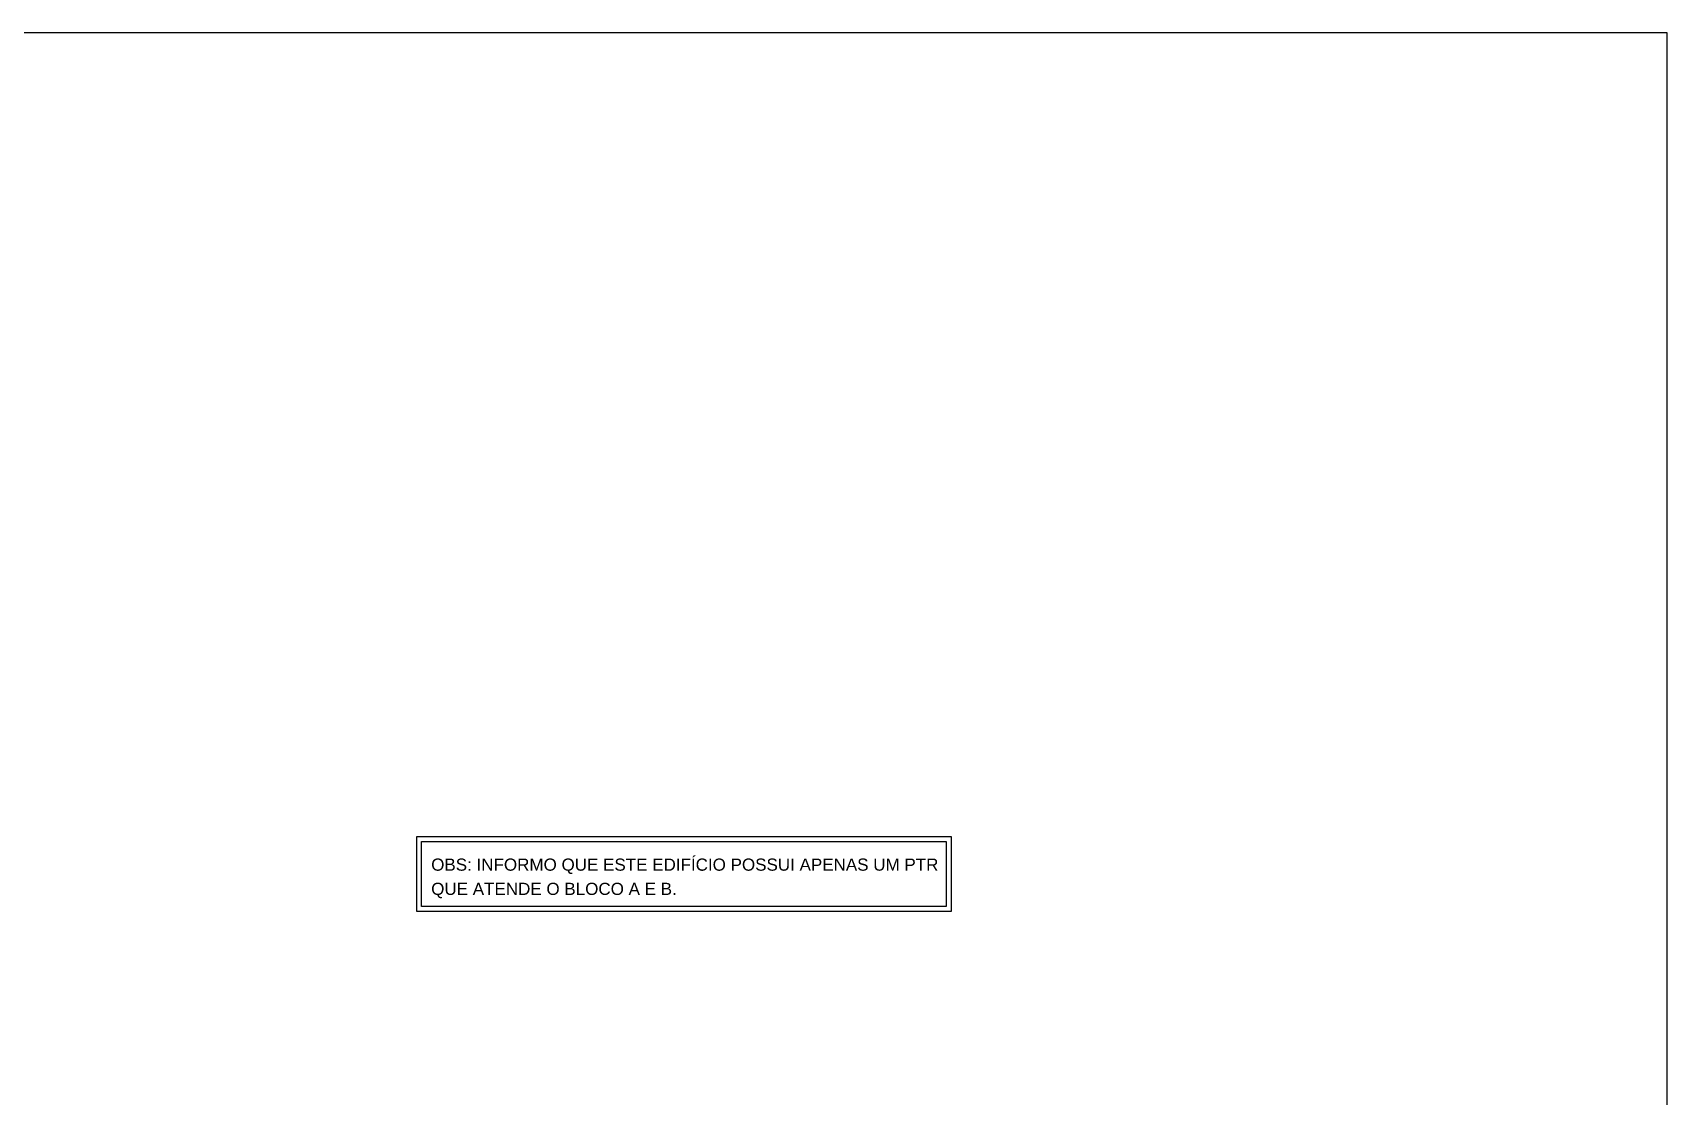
# Model space of a CAD drawing. Header units: millimetres. Extents: x -1286 to 1358, y -500 to 94.
# Drawn here: x -780.8 to -445.1, y -124.4 to 94.2 of the extents above; entities that cross this region are included whole.
import ezdxf

# ---------------------------------------------------------------- set-up
doc = ezdxf.new("R2010")
doc.units = ezdxf.units.MM
doc.layers.add('surveys legendas', color=7, linetype='Continuous')
doc.styles.add('ARIAL', font='arial.ttf')

msp = doc.modelspace()

# ---------------------------------------------------------------- linework, layer by layer
msp.add_lwpolyline([(-1286.07, -499.81), (-445.07, -499.81), (-445.07, 94.19), (-1286.07, 94.19)], close=True)
at = {"color": 0}
for points in [[(-701.95, -71), (-592.21, -71), (-592.21, -86.4), (-701.95, -86.4)], [(-700.95, -72), (-593.21, -72), (-593.21, -85.4), (-700.95, -85.4)]]:
    msp.add_lwpolyline(points, close=True, dxfattribs=at)

# ---------------------------------------------------------------- texts
at = {"layer": 'surveys legendas', "style": 'ARIAL'}
for s, p in [('OBS: INFORMO QUE ESTE EDIFÍCIO POSSUI APENAS UM PTR', (-698.99, -78.03)), ('QUE ATENDE O BLOCO A E B.', (-698.99, -83.01))]:
    msp.add_text(s, height=2.5, dxfattribs=at).set_placement(p)

doc.saveas('drawing.dxf')
